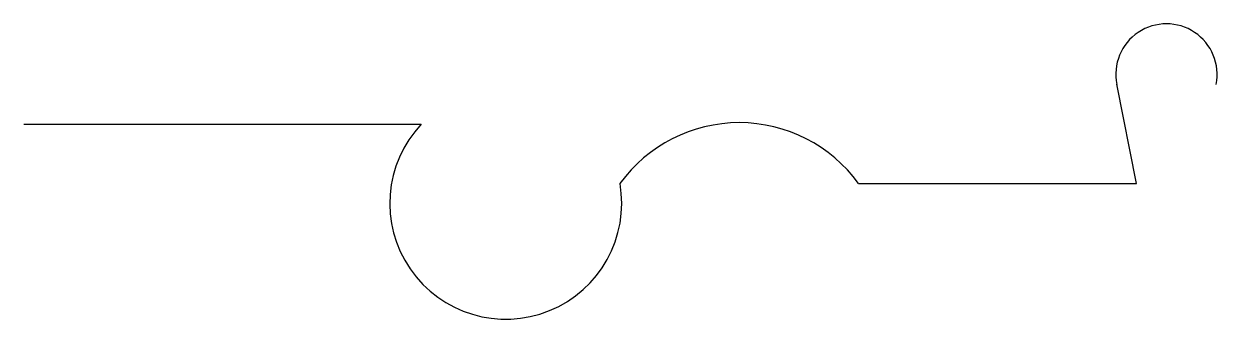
# Model space of a CAD drawing. Header units: inches. Extents: x 0 to 30, y -4.9 to 2.5.
import ezdxf

# ---------------------------------------------------------------- set-up
doc = ezdxf.new("R2010")
doc.units = ezdxf.units.IN
doc.header["$MEASUREMENT"] = 0

msp = doc.modelspace()

# ---------------------------------------------------------------- linework, layer by layer
msp.add_line((0, 0), (10, 0))
msp.add_lwpolyline([(21, -1.5), (28, -1.5), (27.5, 1)])
for centre, radius, start, end in [((28.75, 1.25), 1.275, 348.6901, 191.3099), ((18, -3.667), 3.701, 35.8377, 144.1623), ((12.125, -2), 2.918, 136.7357, 9.8658)]:
    msp.add_arc(centre, radius, start, end)

doc.saveas('drawing.dxf')
